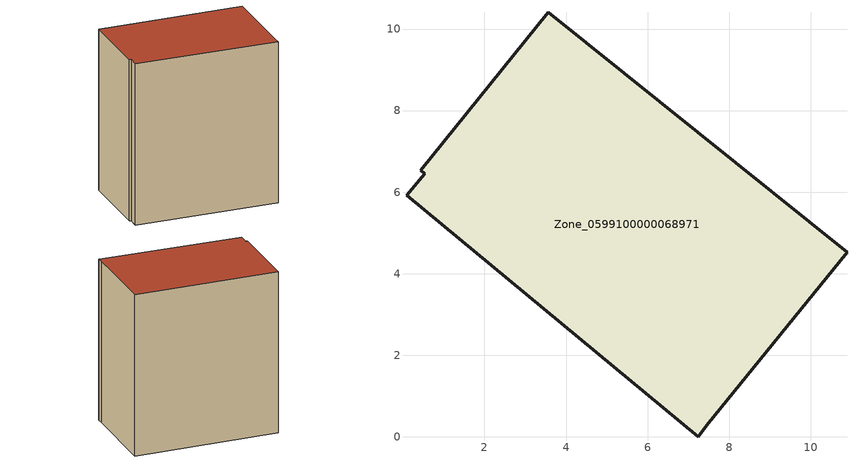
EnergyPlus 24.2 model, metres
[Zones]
Zone_0599100000068971
 floor ground (C_G): 0.54,6.45 0.44,6.53 3.57,10.41 10.89,4.53 7.45,0.28 7.25,0 0.09,5.92 z0
 wall outside (C_F): 10.89,4.53 3.57,10.41 0.44,6.53 0.54,6.45 0.09,5.92 7.25,0 7.45,0.28 10.89,4.53 z0:10.67
 roof outside (C_R): 0.54,6.45 0.09,5.92 7.25,0 7.45,0.28 10.89,4.53 3.57,10.41 0.44,6.53 z10.67
[BUILDING]
Pand.0599100000068971: North Axis=0; Terrain=City; Loads Convergence Tolerance Value=0.04; Temperature Convergence Tolerance Value=0.4; Solar Distribution=FullExterior; Maximum Number of Warmup Days=25; Minimum Number of Warmup Days=1
[Site:Location]
Rotterdam.The.Hague.AP_ZH_NLD Design_Conditions: Latitude=51.96; Longitude=4.45; Time Zone=1; Elevation=-4.5
[SITE:GROUNDTEMPERATURE:BUILDINGSURFACE]
18, 18, 18, 18, 18, 18, 18, 18, 18, 18, 18, 18
[MATERIAL] Thermal Absorptance=0.9; Solar Absorptance=0.7; Visible Absorptance=0.7
Name | Roughness | Thickness | Conductivity | Density | Specific Heat
G.TI.1946 | MediumSmooth | 0.15 | 1 | 540 | 1210
F.TI.1946 | Rough | 0.3 | 0.857143 | 1920 | 840
R.TI.1946 | MediumRough | 0.2 | 0.1 | 1500 | 1000
[CONSTRUCTION]
C_G: G.TI.1946
C_F: F.TI.1946
C_R: R.TI.1946
[ZONE]
Zone_0599100000068971: Type=1; Multiplier=1; Ceiling Height=Autocalculate; Volume=Autocalculate; Floor Area=autocalculate; Part of Total Floor Area=Yes
[ZONEINFILTRATION:DESIGNFLOWRATE]
Infil_Zone_0599100000068971: Zone or ZoneList or Space or SpaceList=Zone_0599100000068971; Schedule=AlwaysOn; Design Flow Rate Calculation Method=Flow/Area; Flow Rate per Floor Area=0.003; Constant Term Coefficient=1; Temperature Term Coefficient=0; Velocity Term Coefficient=0; Velocity Squared Term Coefficient=0
[HVACTEMPLATE:ZONE:IDEALLOADSAIRSYSTEM]
Zone_0599100000068971: Maximum Heating Supply Air Temperature=50; Minimum Cooling Supply Air Temperature=13; Maximum Heating Supply Air Humidity Ratio=0.0156; Minimum Cooling Supply Air Humidity Ratio=0.0077; Heating Limit=NoLimit; Cooling Limit=NoLimit; Dehumidification Control Type=ConstantSensibleHeatRatio; Cooling Sensible Heat Ratio=0.7; Dehumidification Setpoint=60; Humidification Control Type=None; Humidification Setpoint=30; Outdoor Air Method=None; Outdoor Air Flow Rate per Person=0.00944; Outdoor Air Flow Rate per Zone Floor Area=0; Outdoor Air Flow Rate per Zone=0; Demand Controlled Ventilation Type=None; Outdoor Air Economizer Type=NoEconomizer; Heat Recovery Type=None; Sensible Heat Recovery Effectiveness=0.7; Latent Heat Recovery Effectiveness=0.65
[ZONECONTROL:THERMOSTAT]
ThermostatControl_Zone_0599100000068971: Zone or ZoneList=Zone_0599100000068971; Control Type Schedule=DualSetpointControlType; Control 1=Thermostat_Zone_0599100000068971; Temperature Difference Between Cutout And Setpoint=0
[THERMOSTATSETPOINT:DUALSETPOINT]
Thermostat_Zone_0599100000068971: Heating Setpoint Temperature Schedule=HeatingSetpoint_Zone_0599100000068971; Cooling Setpoint Temperature Schedule=CoolingSetpoint_Zone_0599100000068971
[SCHEDULE:COMPACT]
HeatingSetpoint_Zone_0599100000068971: Through: 12/31, For: AllDays, Until: 24:00, 21
CoolingSetpoint_Zone_0599100000068971: Through: 12/31, For: AllDays, Until: 24:00, 24
DualSetpointControlType: Through: 12/31, For: AllDays, Until: 24:00, 4
AlwaysOn: Through: 12/31, For: AllDays, Until: 24:00, 1
